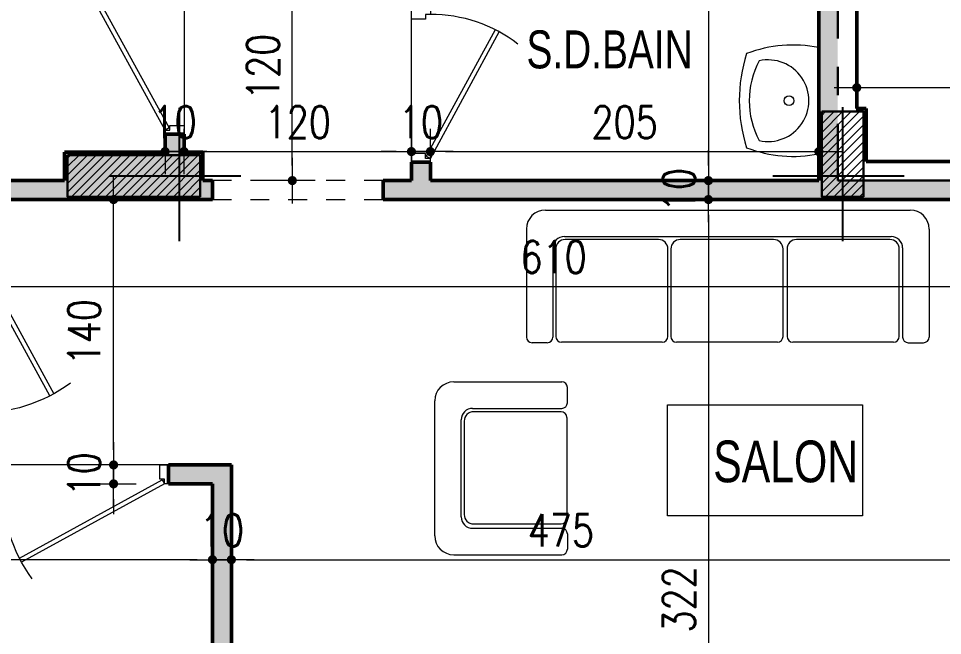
# Model space of a CAD drawing. Header units: millimetres. Extents: x 906 to 2589, y -1235 to -637.
# Drawn here: x 2455.077 to 2459.953, y -1221.964 to -1218.709 of the extents above; entities that cross this region are included whole.
import ezdxf

# ---------------------------------------------------------------- set-up
doc = ezdxf.new("R2010")
doc.units = ezdxf.units.MM
for name, pattern in [('AXES', [2, 1.25, -0.25, 0.25, -0.25]), ('CONTINOUS', [0]), ('HIDDEN', [0.375, 0.25, -0.125])]:
    doc.linetypes.add(name, pattern=pattern)
doc.layers.get('DEFPOINTS').update_dxf_attribs({"color": 255, "lineweight": 13})
for name, color, linetype, lineweight in [('A-signe', 7, 'Continuous', 9), ('AXE LIMITE', 1, 'AXES', 30), ('DIM.', 4, 'Continuous', 25), ('interrompu', 7, 'HIDDEN', 15), ('MENUISERIE', 7, 'Continuous', 13), ('MEUBLE', 35, 'Continuous', 15), ('MUR 0.5', 7, 'Continuous', 50), ('POTEAUX ARCH', 7, 'Continuous', 30), ('POTEAUX HACHURE', 7, 'Continuous', 15), ('SANITAIRE', 7, 'Continuous', 15), ('TEXTE', 7, 'Continuous', 20)]:
    doc.layers.add(name, color=color, linetype=linetype, lineweight=lineweight)
doc.layers.add('AXE', color=7, linetype='AXES')
doc.layers.add('TEINTE 2', color=3, linetype='Continuous')
doc.styles.add('atef', font='romans.shx', dxfattribs={"width": 0.8})
doc.styles.add('STYLE4', font='swisscl.ttf')
doc.dimstyles.new('COTEXT', dxfattribs={"dimscale": 0, "dimtxt": 0.17, "dimasz": 0.08, "dimexe": 0.015, "dimexo": 0.015, "dimgap": 0.07, "dimtad": 1, "dimdec": 0, "dimlfac": 100, "dimzin": 0, "dimdsep": 46, "dimtxsty": 'atef', "dimblk": 'SIG2', "dimcen": 0.15, "dimse1": 1, "dimse2": 1, "dimclrd": 256, "dimclre": 6, "dimclrt": 2, "dimadec": 0, "dimazin": 0, "dimtfac": 0.5, "dimtdec": 0, "dimtix": 1, "dimtmove": 2, "dimatfit": 1, "dimldrblk": 'SIG2', "dimfxl": 0.18, "dimtolj": 1, "dimtzin": 0, "dimlwd": 18, "dimarcsym": 0})

# ---------------------------------------------------------------- blocks, each defined once
blk = doc.blocks.new('P - 0.80')
at = {"layer": 'MENUISERIE'}
for points in [[(-0.6991, 0.3412), (-0.0325, -0.0217), (-0.02, 0), (-0.6875, 0.3633)], [(-0.8, 0), (-0.78, 0), (-0.78, -0.025), (-0.755, -0.025), (-0.755, -0.1), (-0.8, -0.1)], [(0, 0), (-0.02, 0), (-0.02, -0.025), (-0.045, -0.025), (-0.045, -0.1), (0, -0.1)]]:
    blk.add_lwpolyline(points, dxfattribs=at)
blk.add_arc((-0.02, 0), 0.76, 142.5454, 180, dxfattribs=at)
blk = doc.blocks.new('PORTE 0.90')
at = {"layer": 'MENUISERIE'}
for points in [[(-0.7859, 0.3911), (-0.0325, -0.0217), (-0.02, 0), (-0.7742, 0.4132)], [(-0.9, 0), (-0.88, 0), (-0.88, -0.025), (-0.855, -0.025), (-0.855, -0.1), (-0.9, -0.1)], [(0, 0), (-0.02, 0), (-0.02, -0.025), (-0.045, -0.025), (-0.045, -0.1), (0, -0.1)]]:
    blk.add_lwpolyline(points, dxfattribs=at)
blk.add_arc((-0.02, 0), 0.86, 144.3645, 180, dxfattribs=at)
blk = doc.blocks.new('SIG2')
at = {"layer": 'A-signe'}
for p, q in [((0, 1.5), (0, 0.5)), ((-1.5, 0), (-0.5, 0)), ((-0.5, 0), (0.5, 0)), ((0, 0.5), (0, -0.5)), ((0.5, 0), (1.5, 0)), ((0, -0.5), (0, -1.5))]:
    blk.add_line(p, q, dxfattribs=at)
at = {"layer": 'A-signe', "const_width": 0.3}
blk.add_lwpolyline([(-0.15, 0, 1), (0.15, 0, 1)], format="xyb", close=True, dxfattribs=at)
blk = doc.blocks.new('*D264')
at = {"layer": 'DEFPOINTS', "color": 0, "transparency": 16777216}
for p in [(2456.5218, -1218.364), (2457.1504, -1218.364), (2457.1504, -1219.564)]:
    blk.add_point(p, dxfattribs=at)
at = {"layer": 'DIM.', "lineweight": 18, "transparency": 16777216}
blk.add_line((2456.5218, -1219.484), (2456.5218, -1218.444), dxfattribs=at)
at = {"layer": 'DIM.', "lineweight": 18, "transparency": 16777216, "xscale": 0.08, "yscale": 0.08, "zscale": 0.08}
for p, rotation in [((2456.5218, -1218.364), 90), ((2456.5218, -1219.564), 270)]:
    blk.add_blockref('SIG2', p, dxfattribs=dict(at, rotation=rotation))
at = {"layer": 'DIM.', "color": 2, "transparency": 16777216, "insert": (2456.3668, -1218.964), "char_height": 0.17, "attachment_point": 5, "rotation": 90, "style": 'atef'}
blk.add_mtext('\\A1;120', dxfattribs=at)
blk = doc.blocks.new('*D300')
at = {"layer": 'DEFPOINTS', "color": 0, "transparency": 16777216}
for p in [(2457.7504, -1216.964), (2457.7504, -1219.564), (2458.7177, -1219.564)]:
    blk.add_point(p, dxfattribs=at)
at = {"layer": 'DIM.', "lineweight": 18, "transparency": 16777216}
blk.add_line((2458.7177, -1217.044), (2458.7177, -1219.484), dxfattribs=at)
at = {"layer": 'DIM.', "lineweight": 18, "transparency": 16777216, "xscale": 0.08, "yscale": 0.08, "zscale": 0.08}
for p, rotation in [((2458.7177, -1216.964), 90), ((2458.7177, -1219.564), 270)]:
    blk.add_blockref('SIG2', p, dxfattribs=dict(at, rotation=rotation))
at = {"layer": 'DIM.', "color": 2, "transparency": 16777216, "insert": (2458.5627, -1218.264), "char_height": 0.17, "attachment_point": 5, "rotation": 90, "style": 'atef'}
blk.add_mtext('\\A1;260', dxfattribs=at)
blk = doc.blocks.new('*D119')
at = {"layer": 'DEFPOINTS', "color": 0, "transparency": 16777216}
for p in [(2458.7177, -1219.664), (2458.7177, -1222.884), (2458.7177, -1222.884)]:
    blk.add_point(p, dxfattribs=at)
at = {"layer": 'DIM.', "lineweight": 18, "transparency": 16777216}
blk.add_line((2458.7177, -1219.744), (2458.7177, -1222.804), dxfattribs=at)
at = {"layer": 'DIM.', "lineweight": 18, "transparency": 16777216, "xscale": 0.08, "yscale": 0.08, "zscale": 0.08}
for p, rotation in [((2458.7177, -1219.664), 90), ((2458.7177, -1222.884), 270)]:
    blk.add_blockref('SIG2', p, dxfattribs=dict(at, rotation=rotation))
at = {"layer": 'DIM.', "color": 2, "transparency": 16777216, "insert": (2458.5627, -1221.7735), "char_height": 0.17, "attachment_point": 5, "rotation": 90, "style": 'atef'}
blk.add_mtext('\\A1;322', dxfattribs=at)
blk = doc.blocks.new('*D120')
at = {"layer": 'DEFPOINTS', "color": 0, "transparency": 16777216}
for p in [(2460.9504, -1221.564), (2456.2004, -1221.6434), (2460.9504, -1221.6434)]:
    blk.add_point(p, dxfattribs=at)
at = {"layer": 'DIM.', "lineweight": 18, "transparency": 16777216}
blk.add_line((2456.2804, -1221.564), (2460.8704, -1221.564), dxfattribs=at)
at = {"layer": 'DIM.', "lineweight": 18, "transparency": 16777216, "xscale": 0.08, "yscale": 0.08, "zscale": 0.08, "rotation": 180}
blk.add_blockref('SIG2', (2456.2004, -1221.564), dxfattribs=at)
at = {"layer": 'DIM.', "lineweight": 18, "transparency": 16777216, "xscale": 0.08, "yscale": 0.08, "zscale": 0.08}
blk.add_blockref('SIG2', (2460.9504, -1221.564), dxfattribs=at)
at = {"layer": 'DIM.', "color": 2, "transparency": 16777216, "insert": (2457.939, -1221.409), "char_height": 0.17, "attachment_point": 5, "style": 'atef'}
blk.add_mtext('\\A1;475', dxfattribs=at)
blk = doc.blocks.new('*D306')
at = {"layer": 'DEFPOINTS', "color": 0, "transparency": 16777216}
for p in [(2456.2004, -1221.564), (2456.1004, -1222.0377), (2456.2004, -1222.0377)]:
    blk.add_point(p, dxfattribs=at)
at = {"layer": 'DIM.', "lineweight": 18, "transparency": 16777216}
for p, q in [((2456.0204, -1221.564), (2455.9404, -1221.564)), ((2456.1004, -1221.564), (2456.2004, -1221.564)), ((2456.2804, -1221.564), (2456.3604, -1221.564))]:
    blk.add_line(p, q, dxfattribs=at)
at = {"layer": 'DIM.', "lineweight": 18, "transparency": 16777216, "xscale": 0.08, "yscale": 0.08, "zscale": 0.08}
blk.add_blockref('SIG2', (2456.1004, -1221.564), dxfattribs=at)
at = {"layer": 'DIM.', "lineweight": 18, "transparency": 16777216, "xscale": 0.08, "yscale": 0.08, "zscale": 0.08, "rotation": 180}
blk.add_blockref('SIG2', (2456.2004, -1221.564), dxfattribs=at)
at = {"layer": 'DIM.', "color": 2, "transparency": 16777216, "insert": (2456.1504, -1221.409), "char_height": 0.17, "attachment_point": 5, "style": 'atef'}
blk.add_mtext('\\A1;10', dxfattribs=at)
blk = doc.blocks.new('L.MAIN 56-46')
at = {"layer": 'SANITAIRE', "linetype": 'Continuous'}
blk.add_line((0, 0), (0, 0.56), dxfattribs=at)
blk.add_circle((-0.1575, 0.28), 0.025, dxfattribs=at)
for centre, radius, start, end in [((-0.1365, -0.1054), 0.6792, 78.4082, 111.1055), ((0.3903, 0.2801), 0.8103, 162.1661, 197.8338), ((0.0788, 0.28), 0.4463, 151.9275, 208.0725), ((-0.2678, 0.28), 0.2153, 257.3196, 102.6804), ((-0.1365, 0.6605), 0.6744, 248.7374, 281.6753)]:
    blk.add_arc(centre, radius, start, end, dxfattribs=at)
blk = doc.blocks.new('*D144')
at = {"layer": 'DEFPOINTS', "color": 0, "transparency": 16777216}
for p in [(2455.9504, -1219.4109), (2455.8504, -1219.564), (2455.9504, -1219.564)]:
    blk.add_point(p, dxfattribs=at)
at = {"layer": 'DIM.', "lineweight": 18, "transparency": 16777216}
for p, q in [((2455.7704, -1219.4109), (2455.6904, -1219.4109)), ((2455.8504, -1219.4109), (2455.9504, -1219.4109)), ((2456.0304, -1219.4109), (2456.1104, -1219.4109))]:
    blk.add_line(p, q, dxfattribs=at)
at = {"layer": 'DIM.', "lineweight": 18, "transparency": 16777216, "xscale": 0.08, "yscale": 0.08, "zscale": 0.08}
blk.add_blockref('SIG2', (2455.8504, -1219.4109), dxfattribs=at)
at = {"layer": 'DIM.', "lineweight": 18, "transparency": 16777216, "xscale": 0.08, "yscale": 0.08, "zscale": 0.08, "rotation": 180}
blk.add_blockref('SIG2', (2455.9504, -1219.4109), dxfattribs=at)
at = {"layer": 'DIM.', "color": 2, "transparency": 16777216, "insert": (2455.9004, -1219.2559), "char_height": 0.17, "attachment_point": 5, "style": 'atef'}
blk.add_mtext('\\A1;10', dxfattribs=at)
blk = doc.blocks.new('*D145')
at = {"layer": 'DEFPOINTS', "color": 0, "transparency": 16777216}
for p in [(2457.1504, -1219.4109), (2455.9504, -1219.564), (2457.1504, -1219.564)]:
    blk.add_point(p, dxfattribs=at)
at = {"layer": 'DIM.', "lineweight": 18, "transparency": 16777216}
blk.add_line((2456.0304, -1219.4109), (2457.0704, -1219.4109), dxfattribs=at)
at = {"layer": 'DIM.', "lineweight": 18, "transparency": 16777216, "xscale": 0.08, "yscale": 0.08, "zscale": 0.08, "rotation": 180}
blk.add_blockref('SIG2', (2455.9504, -1219.4109), dxfattribs=at)
at = {"layer": 'DIM.', "lineweight": 18, "transparency": 16777216, "xscale": 0.08, "yscale": 0.08, "zscale": 0.08}
blk.add_blockref('SIG2', (2457.1504, -1219.4109), dxfattribs=at)
at = {"layer": 'DIM.', "color": 2, "transparency": 16777216, "insert": (2456.5504, -1219.2559), "char_height": 0.17, "attachment_point": 5, "style": 'atef'}
blk.add_mtext('\\A1;120', dxfattribs=at)
blk = doc.blocks.new('*D316')
at = {"layer": 'DEFPOINTS', "color": 0, "transparency": 16777216}
for p in [(2457.2504, -1219.4109), (2457.1504, -1219.564), (2457.2504, -1219.564)]:
    blk.add_point(p, dxfattribs=at)
at = {"layer": 'DIM.', "lineweight": 18, "transparency": 16777216}
for p, q in [((2457.0704, -1219.4109), (2456.9904, -1219.4109)), ((2457.1504, -1219.4109), (2457.2504, -1219.4109)), ((2457.3304, -1219.4109), (2457.4104, -1219.4109))]:
    blk.add_line(p, q, dxfattribs=at)
at = {"layer": 'DIM.', "lineweight": 18, "transparency": 16777216, "xscale": 0.08, "yscale": 0.08, "zscale": 0.08}
blk.add_blockref('SIG2', (2457.1504, -1219.4109), dxfattribs=at)
at = {"layer": 'DIM.', "lineweight": 18, "transparency": 16777216, "xscale": 0.08, "yscale": 0.08, "zscale": 0.08, "rotation": 180}
blk.add_blockref('SIG2', (2457.2504, -1219.4109), dxfattribs=at)
at = {"layer": 'DIM.', "color": 2, "transparency": 16777216, "insert": (2457.2004, -1219.2559), "char_height": 0.17, "attachment_point": 5, "style": 'atef'}
blk.add_mtext('\\A1;10', dxfattribs=at)
blk = doc.blocks.new('*D317')
at = {"layer": 'DEFPOINTS', "color": 0, "transparency": 16777216}
for p in [(2459.3004, -1218.7506), (2459.3004, -1219.4109), (2457.2504, -1219.564)]:
    blk.add_point(p, dxfattribs=at)
at = {"layer": 'DIM.', "lineweight": 18, "transparency": 16777216}
blk.add_line((2457.3304, -1219.4109), (2459.2204, -1219.4109), dxfattribs=at)
at = {"layer": 'DIM.', "lineweight": 18, "transparency": 16777216, "xscale": 0.08, "yscale": 0.08, "zscale": 0.08, "rotation": 180}
blk.add_blockref('SIG2', (2457.2504, -1219.4109), dxfattribs=at)
at = {"layer": 'DIM.', "lineweight": 18, "transparency": 16777216, "xscale": 0.08, "yscale": 0.08, "zscale": 0.08}
blk.add_blockref('SIG2', (2459.3004, -1219.4109), dxfattribs=at)
at = {"layer": 'DIM.', "color": 2, "transparency": 16777216, "insert": (2458.2754, -1219.2559), "char_height": 0.17, "attachment_point": 5, "style": 'atef'}
blk.add_mtext('\\A1;205', dxfattribs=at)
blk = doc.blocks.new('*D149')
at = {"layer": 'DEFPOINTS', "color": 0, "transparency": 16777216}
for p in [(2454.8504, -1219.6202), (2460.9504, -1219.9794), (2460.9504, -1220.122)]:
    blk.add_point(p, dxfattribs=at)
at = {"layer": 'DIM.', "lineweight": 18, "transparency": 16777216}
blk.add_line((2454.9304, -1220.122), (2460.8704, -1220.122), dxfattribs=at)
at = {"layer": 'DIM.', "lineweight": 18, "transparency": 16777216, "xscale": 0.08, "yscale": 0.08, "zscale": 0.08, "rotation": 180}
blk.add_blockref('SIG2', (2454.8504, -1220.122), dxfattribs=at)
at = {"layer": 'DIM.', "lineweight": 18, "transparency": 16777216, "xscale": 0.08, "yscale": 0.08, "zscale": 0.08}
blk.add_blockref('SIG2', (2460.9504, -1220.122), dxfattribs=at)
at = {"layer": 'DIM.', "color": 2, "transparency": 16777216, "insert": (2457.9004, -1219.967), "char_height": 0.17, "attachment_point": 5, "style": 'atef'}
blk.add_mtext('\\A1;610', dxfattribs=at)
blk = doc.blocks.new('*D329')
at = {"layer": 'DEFPOINTS', "color": 0, "transparency": 16777216}
for p in [(2455.5786, -1219.664), (2455.591, -1219.664), (2455.591, -1221.064)]:
    blk.add_point(p, dxfattribs=at)
at = {"layer": 'DIM.', "lineweight": 18, "transparency": 16777216}
blk.add_line((2455.5786, -1220.984), (2455.5786, -1219.744), dxfattribs=at)
at = {"layer": 'DIM.', "lineweight": 18, "transparency": 16777216, "xscale": 0.08, "yscale": 0.08, "zscale": 0.08}
for p, rotation in [((2455.5786, -1219.664), 90), ((2455.5786, -1221.064), 270)]:
    blk.add_blockref('SIG2', p, dxfattribs=dict(at, rotation=rotation))
at = {"layer": 'DIM.', "color": 2, "transparency": 16777216, "insert": (2455.4236, -1220.364), "char_height": 0.17, "attachment_point": 5, "rotation": 90, "style": 'atef'}
blk.add_mtext('\\A1;140', dxfattribs=at)
blk = doc.blocks.new('*D331')
at = {"layer": 'DEFPOINTS', "color": 0, "transparency": 16777216}
for p in [(2454.8504, -1221.064), (2454.8504, -1221.164), (2455.5786, -1221.164)]:
    blk.add_point(p, dxfattribs=at)
at = {"layer": 'DIM.', "lineweight": 18, "transparency": 16777216}
for p, q in [((2455.5786, -1220.984), (2455.5786, -1220.904)), ((2455.5786, -1221.064), (2455.5786, -1221.164)), ((2455.5786, -1221.244), (2455.5786, -1221.324))]:
    blk.add_line(p, q, dxfattribs=at)
at = {"layer": 'DIM.', "lineweight": 18, "transparency": 16777216, "xscale": 0.08, "yscale": 0.08, "zscale": 0.08}
for p, rotation in [((2455.5786, -1221.064), 270), ((2455.5786, -1221.164), 90)]:
    blk.add_blockref('SIG2', p, dxfattribs=dict(at, rotation=rotation))
at = {"layer": 'DIM.', "color": 2, "transparency": 16777216, "insert": (2455.4236, -1221.114), "char_height": 0.17, "attachment_point": 5, "rotation": 90, "style": 'atef'}
blk.add_mtext('\\A1;10', dxfattribs=at)
blk = doc.blocks.new('*D173')
at = {"layer": 'DEFPOINTS', "color": 0, "transparency": 16777216}
for p in [(2452.8004, -1220.7285), (2456.1004, -1220.7285), (2452.8004, -1221.564)]:
    blk.add_point(p, dxfattribs=at)
at = {"layer": 'DIM.', "lineweight": 18, "transparency": 16777216}
blk.add_line((2456.0204, -1221.564), (2452.8804, -1221.564), dxfattribs=at)
at = {"layer": 'DIM.', "lineweight": 18, "transparency": 16777216, "xscale": 0.08, "yscale": 0.08, "zscale": 0.08, "rotation": 180}
blk.add_blockref('SIG2', (2452.8004, -1221.564), dxfattribs=at)
at = {"layer": 'DIM.', "lineweight": 18, "transparency": 16777216, "xscale": 0.08, "yscale": 0.08, "zscale": 0.08}
blk.add_blockref('SIG2', (2456.1004, -1221.564), dxfattribs=at)
at = {"layer": 'DIM.', "color": 2, "transparency": 16777216, "insert": (2454.4504, -1221.409), "char_height": 0.17, "attachment_point": 5, "style": 'atef'}
blk.add_mtext('\\A1;330', dxfattribs=at)
blk = doc.blocks.new('*D405')
at = {"layer": 'DEFPOINTS', "color": 0, "transparency": 16777216}
for p in [(2462.6838, -1218.464), (2459.5004, -1218.8682), (2459.5004, -1219.0738)]:
    blk.add_point(p, dxfattribs=at)
at = {"layer": 'DIM.', "lineweight": 18, "transparency": 16777216}
blk.add_line((2462.6038, -1219.0738), (2459.5804, -1219.0738), dxfattribs=at)
at = {"layer": 'DIM.', "lineweight": 18, "transparency": 16777216, "xscale": 0.08, "yscale": 0.08, "zscale": 0.08, "rotation": 180}
blk.add_blockref('SIG2', (2459.5004, -1219.0738), dxfattribs=at)
at = {"layer": 'DIM.', "lineweight": 18, "transparency": 16777216, "xscale": 0.08, "yscale": 0.08, "zscale": 0.08}
blk.add_blockref('SIG2', (2462.6838, -1219.0738), dxfattribs=at)
at = {"layer": 'DIM.', "color": 2, "transparency": 16777216, "insert": (2461.0921, -1218.9188), "char_height": 0.17, "attachment_point": 5, "style": 'atef'}
blk.add_mtext('\\A1;318', dxfattribs=at)
blk = doc.blocks.new('*D241')
at = {"layer": 'DEFPOINTS', "color": 0, "transparency": 16777216}
for p in [(2460.5848, -1221.714), (2461.1413, -1221.714), (2459.6504, -1223.384)]:
    blk.add_point(p, dxfattribs=at)
at = {"layer": 'DIM.', "lineweight": 18, "transparency": 16777216}
blk.add_line((2460.5848, -1223.304), (2460.5848, -1221.794), dxfattribs=at)
at = {"layer": 'DIM.', "lineweight": 18, "transparency": 16777216, "xscale": 0.08, "yscale": 0.08, "zscale": 0.08}
for p, rotation in [((2460.5848, -1221.714), 90), ((2460.5848, -1223.384), 270)]:
    blk.add_blockref('SIG2', p, dxfattribs=dict(at, rotation=rotation))
at = {"layer": 'DIM.', "color": 2, "transparency": 16777216, "insert": (2460.4298, -1222.549), "char_height": 0.17, "attachment_point": 5, "rotation": 90, "style": 'atef'}
blk.add_mtext('\\A1;167', dxfattribs=at)
blk = doc.blocks.new('A$C4AA77CC6')
at = {"linetype": 'ByBlock'}
for p, q in [((1.1226, 2.0646), (0, 0.5318)), ((1.8487, 1.5329), (1.1226, 2.0646)), ((1.0926, 2.0237), (1.8187, 1.4919)), ((1.8487, 1.5329), (0.7261, 0)), ((0.5703, 1.3105), (0.9596, 1.0253)), ((0.6745, 0.636), (0.5703, 1.3105)), ((0.9596, 1.0253), (0.6745, 0.636)), ((0.3964, 0.9656), (0.1713, 0.6582)), ((0.6526, 0.778), (0.3964, 0.9656)), ((0.1713, 0.6582), (0.6426, 0.313)), ((1.0112, 0.3894), (0.6745, 0.636)), ((0.7561, 0.041), (0.03, 0.5727)), ((0.6426, 0.313), (0.8077, 0.5384)), ((0, 0.5318), (0.7261, 0))]:
    blk.add_line(p, q, dxfattribs=at)
blk = doc.blocks.new('Sofa3P')
for p, q in [((-0.9625, 0), (0.9625, 0)), ((-1.0625, -0.1), (-1.0625, -0.6699)), ((-0.8625, -0.14), (0.8625, -0.14)), ((1.0625, -0.1), (1.0625, -0.6699)), ((-0.3659, -0.1553), (-0.8582, -0.1553)), ((0.2417, -0.1553), (-0.2505, -0.1553)), ((0.855, -0.1553), (0.3627, -0.1553)), ((-0.9225, -0.2), (-0.9225, -0.6699)), ((-0.9082, -0.2053), (-0.9082, -0.6667)), ((-0.3159, -0.6667), (-0.3159, -0.2053)), ((-0.3005, -0.2053), (-0.3005, -0.6667)), ((0.2917, -0.6667), (0.2917, -0.2053)), ((0.3127, -0.2053), (0.3127, -0.6667)), ((0.905, -0.6667), (0.905, -0.2053)), ((0.9225, -0.2), (0.9225, -0.6699)), ((-0.9525, -0.6999), (-1.0325, -0.6999)), ((-0.3459, -0.6967), (-0.8782, -0.6967)), ((0.2617, -0.6967), (-0.2705, -0.6967)), ((0.875, -0.6967), (0.3427, -0.6967)), ((0.9525, -0.6999), (1.0325, -0.6999))]:
    blk.add_line(p, q)
for centre, radius, start, end in [((-0.9625, -0.1), 0.1, 90, 180), ((0.9625, -0.1), 0.1, 0, 90), ((-0.8625, -0.2), 0.06, 90, 180), ((0.8625, -0.2), 0.06, 0, 90), ((-0.8582, -0.2053), 0.05, 90, 180), ((-0.3659, -0.2053), 0.05, 0, 90), ((-0.2505, -0.2053), 0.05, 90, 180), ((0.2417, -0.2053), 0.05, 0, 90), ((0.3627, -0.2053), 0.05, 90, 180), ((0.855, -0.2053), 0.05, 0, 90), ((-1.0325, -0.6699), 0.03, 180, 270), ((-0.9525, -0.6699), 0.03, 270, 0), ((-0.8782, -0.6667), 0.03, 180, 270), ((-0.3459, -0.6667), 0.03, 270, 0), ((-0.2705, -0.6667), 0.03, 180, 270), ((0.2617, -0.6667), 0.03, 270, 0), ((0.3427, -0.6667), 0.03, 180, 270), ((0.875, -0.6667), 0.03, 270, 0), ((0.9525, -0.6699), 0.03, 180, 270), ((1.0325, -0.6699), 0.03, 270, 0)]:
    blk.add_arc(centre, radius, start, end)
blk = doc.blocks.new('Sofa1P')
for p, q in [((-0.3562, 0), (0.3562, 0)), ((-0.4562, -0.1), (-0.4562, -0.6699)), ((-0.2563, -0.14), (0.2563, -0.14)), ((0.4562, -0.1), (0.4562, -0.6699)), ((0.2487, -0.1553), (-0.2436, -0.1553)), ((-0.3162, -0.2), (-0.3162, -0.6699)), ((-0.2936, -0.2053), (-0.2936, -0.6667)), ((0.2987, -0.6667), (0.2987, -0.2053)), ((0.3162, -0.2), (0.3162, -0.6699)), ((-0.3462, -0.6999), (-0.4262, -0.6999)), ((0.2687, -0.6967), (-0.2636, -0.6967)), ((0.3462, -0.6999), (0.4262, -0.6999))]:
    blk.add_line(p, q)
for centre, radius, start, end in [((-0.3562, -0.1), 0.1, 90, 180), ((0.3562, -0.1), 0.1, 0, 90), ((-0.2563, -0.2), 0.06, 90, 180), ((0.2563, -0.2), 0.06, 0, 90), ((-0.2436, -0.2053), 0.05, 90, 180), ((0.2487, -0.2053), 0.05, 0, 90), ((-0.4262, -0.6699), 0.03, 180, 270), ((-0.3462, -0.6699), 0.03, 270, 0), ((-0.2636, -0.6667), 0.03, 180, 270), ((0.2687, -0.6667), 0.03, 270, 0), ((0.3462, -0.6699), 0.03, 180, 270), ((0.4262, -0.6699), 0.03, 270, 0)]:
    blk.add_arc(centre, radius, start, end)
blk = doc.blocks.new('*D1625')
at = {"layer": 'DEFPOINTS', "color": 0, "transparency": 16777216}
for p in [(2457.7606, -1219.564), (2457.8176, -1219.664), (2458.7177, -1219.664)]:
    blk.add_point(p, dxfattribs=at)
at = {"layer": 'DIM.', "lineweight": 18, "transparency": 16777216}
for p, q in [((2458.7177, -1219.484), (2458.7177, -1219.404)), ((2458.7177, -1219.564), (2458.7177, -1219.664)), ((2458.7177, -1219.744), (2458.7177, -1219.824))]:
    blk.add_line(p, q, dxfattribs=at)
at = {"layer": 'DIM.', "lineweight": 18, "transparency": 16777216, "xscale": 0.08, "yscale": 0.08, "zscale": 0.08}
for p, rotation in [((2458.7177, -1219.564), 270), ((2458.7177, -1219.664), 90)]:
    blk.add_blockref('SIG2', p, dxfattribs=dict(at, rotation=rotation))
at = {"layer": 'DIM.', "color": 2, "transparency": 16777216, "insert": (2458.5627, -1219.614), "char_height": 0.17, "attachment_point": 5, "rotation": 90, "style": 'atef'}
blk.add_mtext('\\A1;10', dxfattribs=at)

msp = doc.modelspace()

# ---------------------------------------------------------------- hatches: boundary and pattern name
at = {"layer": 'POTEAUX HACHURE'}
h = msp.add_hatch(dxfattribs=at)
h.set_pattern_fill('ANSI31', color=256, scale=0.01)
h.set_pattern_definition([(45, (1359.642602, -319.34866), (-0.0224506403, 0.0224506403), [])])
h.paths.add_polyline_path([(2459.3154, -1219.199), (2459.5355, -1219.199), (2459.5355, -1219.649), (2459.3154, -1219.649)])
h = msp.add_hatch(dxfattribs=at)
h.set_pattern_fill('ANSI31', color=256, scale=0.01)
h.set_pattern_definition([(45, (1424.034716, -314.19863), (-0.0224506403, 0.0224506403), [])])
h.paths.add_polyline_path([(2455.3354, -1219.429), (2456.0354, -1219.429), (2456.0354, -1219.649), (2455.3354, -1219.649)])
at = {"layer": 'TEINTE 2', "linetype": 'CONTINOUS'}
h = msp.add_hatch(color=256, dxfattribs=at)
h.dxf.hatch_style = 1
h.paths.add_polyline_path([(2459.3004, -1216.764), (2459.0551, -1216.764), (2459.0551, -1216.964), (2459.3004, -1216.964), (2459.3004, -1219.564), (2457.2504, -1219.564), (2457.2504, -1219.4669), (2457.1504, -1219.4669), (2457.1504, -1219.564), (2457.0004, -1219.564), (2457.0004, -1219.664), (2460.9504, -1219.664), (2460.9504, -1221.714), (2462.1504, -1221.714), (2462.1504, -1221.7683), (2462.2505, -1221.7683), (2462.2505, -1221.5891), (2461.0504, -1221.5891), (2461.0504, -1219.564), (2459.4004, -1219.564), (2459.4004, -1216.864), (2459.3004, -1216.864)])
h = msp.add_hatch(color=256, dxfattribs=at)
h.dxf.hatch_style = 1
h.paths.add_polyline_path([(2456.0504, -1219.414), (2455.9504, -1219.414), (2455.9504, -1219.3183), (2455.8504, -1219.3183), (2455.8504, -1219.414), (2455.3204, -1219.414), (2455.3204, -1219.564), (2452.8006, -1219.564), (2452.8003, -1218.264), (2452.4704, -1218.264), (2452.4704, -1218.514), (2452.5504, -1218.514), (2452.5504, -1219.814), (2453.2004, -1219.814), (2454.5004, -1219.814), (2454.5004, -1219.914), (2454.8504, -1219.914), (2454.8504, -1219.664), (2456.1004, -1219.664), (2456.1004, -1219.564), (2456.0504, -1219.564)])
h = msp.add_hatch(color=256, dxfattribs=at)
h.dxf.hatch_style = 1
h.paths.add_polyline_path([(2456.3504, -1222.984), (2456.4501, -1222.984), (2456.4501, -1222.884), (2456.2004, -1222.884), (2456.2004, -1221.064), (2455.8677, -1221.064), (2455.8677, -1221.164), (2456.1004, -1221.164), (2456.1004, -1224.164), (2452.8004, -1224.164), (2452.8004, -1223.364), (2452.4704, -1223.364), (2452.4704, -1223.614), (2452.5504, -1223.614), (2452.5504, -1224.414), (2453.6004, -1224.4141), (2455.1004, -1224.414), (2455.1004, -1224.604), (2455.3504, -1224.604), (2455.3504, -1224.264), (2456.2004, -1224.264), (2456.2004, -1223.414), (2456.3504, -1223.414)])

# ---------------------------------------------------------------- linework, layer by layer
at = {"layer": 'AXE'}
for p, q in [((2455.9254, -1219.1809), (2455.9254, -1219.8839)), ((2459.4254, -1219.1771, 0.0145), (2459.4254, -1219.8801, 0.0145)), ((2459.4254, -1219.1809), (2459.4254, -1219.8839)), ((2455.557, -1219.539), (2456.2503, -1219.539)), ((2459.0571, -1219.539), (2459.7503, -1219.539))]:
    msp.add_line(p, q, dxfattribs=at)
at = {"layer": 'AXE LIMITE', "ltscale": 0.6}
msp.add_lwpolyline([(2459.3004, -1216.764), (2459.3004, -1216.864), (2459.4004, -1216.864), (2459.4004, -1219.564), (2461.0504, -1219.564), (2461.0504, -1221.5891), (2462.2505, -1221.5891), (2462.2505, -1222.9347), (2461.7504, -1222.9347), (2461.7504, -1223.484), (2459.5004, -1223.484), (2459.5004, -1225.584), (2453.6004, -1225.584)], dxfattribs=at)
at = {"layer": 'interrompu', "ltscale": 0.2}
for p, q in [((2457.0004, -1219.564), (2456.1004, -1219.564)), ((2456.1004, -1219.664), (2457.0004, -1219.664))]:
    msp.add_line(p, q, dxfattribs=at)
at = {"layer": 'MENUISERIE'}
for p, q in [((2455.9504, -1218.4183), (2455.9504, -1219.3183)), ((2457.1504, -1219.4669), (2457.1504, -1218.6669)), ((2455.8677, -1221.064), (2454.9677, -1221.064))]:
    msp.add_line(p, q, dxfattribs=at)
at = {"layer": 'MEUBLE'}
msp.add_lwpolyline([(2458.502, -1221.3328), (2458.502, -1220.7479), (2459.5299, -1220.7479), (2459.5299, -1221.3328)], close=True, dxfattribs=at)
at = {"layer": 'MUR 0.5'}
for p, q in [((2459.3004, -1216.964), (2459.3004, -1219.564)), ((2459.5004, -1218.464), (2459.5004, -1219.184)), ((2459.5004, -1219.184), (2459.5504, -1219.184)), ((2459.5504, -1219.184), (2459.5504, -1219.464)), ((2455.8504, -1219.3183), (2455.9504, -1219.3183)), ((2455.8504, -1219.3183), (2455.8504, -1219.414)), ((2455.9504, -1219.3183), (2455.9504, -1219.414)), ((2455.3204, -1219.564), (2455.3204, -1219.414)), ((2455.3204, -1219.414), (2455.8504, -1219.414)), ((2456.0504, -1219.414), (2455.9504, -1219.414)), ((2456.0504, -1219.564), (2456.0504, -1219.414)), ((2457.1504, -1219.4669), (2457.1504, -1219.564)), ((2457.2504, -1219.4669), (2457.1504, -1219.4669)), ((2457.2504, -1219.4669), (2457.2504, -1219.564)), ((2459.5504, -1219.464), (2460.9504, -1219.464)), ((2455.3204, -1219.564), (2452.8006, -1219.564)), ((2456.0504, -1219.564), (2456.1004, -1219.564)), ((2456.1004, -1219.664), (2456.1004, -1219.564)), ((2457.0004, -1219.564), (2457.1504, -1219.564)), ((2457.0004, -1219.664), (2457.0004, -1219.564)), ((2457.2504, -1219.564), (2459.3004, -1219.564)), ((2454.8504, -1219.664), (2456.1004, -1219.664)), ((2457.0004, -1219.664), (2460.9504, -1219.664)), ((2455.8677, -1221.064), (2456.2004, -1221.064)), ((2455.8677, -1221.164), (2455.8677, -1221.064)), ((2456.2004, -1221.064), (2456.2004, -1222.884)), ((2455.8677, -1221.164), (2456.1004, -1221.164)), ((2456.1004, -1221.164), (2456.1004, -1224.164))]:
    msp.add_line(p, q, dxfattribs=at)
at = {"layer": 'POTEAUX ARCH'}
for points in [[(2459.3154, -1219.199), (2459.5355, -1219.199), (2459.5355, -1219.649), (2459.3154, -1219.649)], [(2455.3354, -1219.429), (2456.0354, -1219.429), (2456.0354, -1219.649), (2455.3354, -1219.649)]]:
    msp.add_lwpolyline(points, close=True, dxfattribs=at)

# ---------------------------------------------------------------- block references
at = {"layer": 'MENUISERIE', "xscale": -1}
for p, rotation in [((2455.8504, -1219.3183), 90), ((2454.8504, -1219.914), 270), ((2455.8677, -1221.164), 180)]:
    msp.add_blockref('PORTE 0.90', p, dxfattribs=dict(at, rotation=rotation))
at = {"layer": 'MENUISERIE', "rotation": 270}
msp.add_blockref('P - 0.80', (2457.2504, -1219.4669), dxfattribs=at)
at = {"layer": 'MEUBLE'}
msp.add_blockref('Sofa3P', (2458.8198, -1219.7195), dxfattribs=at)
for name, p, rotation in [('Sofa1P', (2457.2735, -1221.082), 90), ('A$C4AA77CC6', (2455.4555, -1224.5482), 36.21736824483661)]:
    msp.add_blockref(name, p, dxfattribs=dict(at, rotation=rotation))
at = {"layer": 'SANITAIRE'}
msp.add_blockref('L.MAIN 56-46', (2459.3004, -1219.4224), dxfattribs=at)

# ---------------------------------------------------------------- texts
at = {"layer": 'TEXTE', "style": 'STYLE4'}
msp.add_text('SALON', height=0.22, dxfattribs=at).set_placement((2458.743, -1221.1555))
at = {"layer": 'TEXTE', "insert": (2457.7574, -1218.7718), "char_height": 0.2, "width": 0.808023, "attachment_point": 1, "style": 'STYLE4'}
msp.add_mtext('S.D.BAIN', dxfattribs=at)

# ---------------------------------------------------------------- dimensions: what is measured, and where the dimension line sits
at = {"layer": 'DIM.'}
for base, p1, p2, picture, middle in [((2458.7177, -1219.564), (2457.7504, -1216.964), (2457.7504, -1219.564), '*D300', (2458.5627, -1218.264)), ((2456.5218, -1218.364), (2457.1504, -1219.564), (2457.1504, -1218.364), '*D264', (2456.3668, -1218.964)), ((2458.7177, -1219.664), (2457.7606, -1219.564), (2457.8176, -1219.664), '*D1625', (2458.5627, -1219.614)), ((2455.5786, -1219.664), (2455.591, -1221.064), (2455.591, -1219.664), '*D329', (2455.4236, -1220.364)), ((2455.5786, -1221.164), (2454.8504, -1221.064), (2454.8504, -1221.164), '*D331', (2455.4236, -1221.114)), ((2460.5848, -1221.714), (2459.6504, -1223.384), (2461.1413, -1221.714), '*D241', (2460.4298, -1222.549))]:
    dim = msp.add_linear_dim(base=base, p1=p1, p2=p2, angle=90, dimstyle='COTEXT', override={"dimscale": 1}, dxfattribs=at)
    dim.commit()
    dim.dimension.update_dxf_attribs({"geometry": picture, "text_midpoint": middle})
for base, p1, p2, picture, middle in [((2459.5004, -1219.0738), (2462.6838, -1218.464), (2459.5004, -1218.8682), '*D405', (2461.0921, -1218.9188)), ((2459.3004, -1219.4109), (2457.2504, -1219.564), (2459.3004, -1218.7506), '*D317', (2458.2754, -1219.2559)), ((2455.9504, -1219.4109), (2455.8504, -1219.564), (2455.9504, -1219.564), '*D144', (2455.9004, -1219.2559)), ((2457.1504, -1219.4109), (2455.9504, -1219.564), (2457.1504, -1219.564), '*D145', (2456.5504, -1219.2559)), ((2457.2504, -1219.4109), (2457.1504, -1219.564), (2457.2504, -1219.564), '*D316', (2457.2004, -1219.2559)), ((2460.9504, -1220.122), (2454.8504, -1219.6202), (2460.9504, -1219.9794), '*D149', (2457.9004, -1219.967)), ((2452.8004, -1221.564), (2456.1004, -1220.7285), (2452.8004, -1220.7285), '*D173', (2454.4504, -1221.409)), ((2456.2004, -1221.564), (2456.1004, -1222.0377), (2456.2004, -1222.0377), '*D306', (2456.1504, -1221.409))]:
    dim = msp.add_linear_dim(base=base, p1=p1, p2=p2, dimstyle='COTEXT', override={"dimscale": 1}, dxfattribs=at)
    dim.commit()
    dim.dimension.update_dxf_attribs({"geometry": picture, "text_midpoint": middle})
dim = msp.add_linear_dim(base=(2458.7177, -1222.884), p1=(2458.7177, -1219.664), p2=(2458.7177, -1222.884), angle=90, dimstyle='COTEXT', override={"dimscale": 1}, dxfattribs=at)
dim.commit()
dim.dimension.update_dxf_attribs({"geometry": '*D119', "text_midpoint": (2458.5627, -1221.7735), "dimtype": 160})
dim = msp.add_linear_dim(base=(2460.9504, -1221.564), p1=(2456.2004, -1221.6434), p2=(2460.9504, -1221.6434), dimstyle='COTEXT', override={"dimscale": 1}, dxfattribs=at)
dim.commit()
dim.dimension.update_dxf_attribs({"geometry": '*D120', "text_midpoint": (2457.939, -1221.409), "dimtype": 160})

doc.saveas('drawing.dxf')
